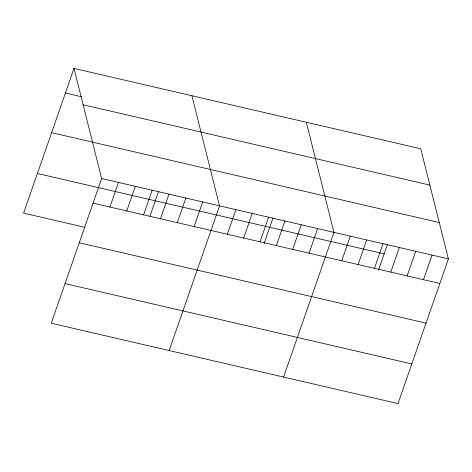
<?xml version="1.0" encoding="UTF-8"?>
<svg xmlns="http://www.w3.org/2000/svg" width="472" height="472" viewBox="0 0 472 472"><rect width="100%" height="100%" fill="white"/><g stroke="black" fill="none" stroke-linecap="round" stroke-linejoin="round"><path stroke-width="0.71" d="M73.992 68.416L101.639 178.522L51.247 323.226L398.008 403.584L448.4 258.88L420.753 148.774L73.992 68.416L23.6 213.12L84.653 227.268M109.911 207.037L118.484 182.428M126.756 210.943L135.322 186.328M143.594 214.843L152.167 190.234M149.972 216.105L158.616 191.284M160.439 218.748L169.011 194.134M177.283 222.648L185.85 198.039M194.122 226.554L202.695 201.939M169.147 350.548L219.539 205.845L191.892 95.739M227.315 234.242L235.882 209.633M243.664 238.03L252.231 213.421M260.007 241.817L268.58 217.208M264.161 243.322L273.046 217.798M276.356 245.611L284.929 220.996M292.705 249.399L301.272 224.784M309.054 253.187L317.621 228.572M283.578 377.069L333.969 232.366L306.322 122.254M341.746 260.762L350.318 236.153M358.095 264.55L366.661 239.941M374.438 268.338L383.01 243.729M378.591 269.837L387.482 244.319M390.786 272.126L399.359 247.517M407.135 275.913L415.708 251.305M423.484 279.701L432.051 255.092M65.419 93.025L81.562 96.766M83.113 104.749L429.874 185.107M51.619 132.656L439.279 222.548M101.639 178.522L448.4 258.88M37.4 173.489L384.161 253.847M93.067 203.131L439.827 283.489M79.266 242.767L426.027 323.119M65.047 283.595L411.808 363.953"/></g></svg>
